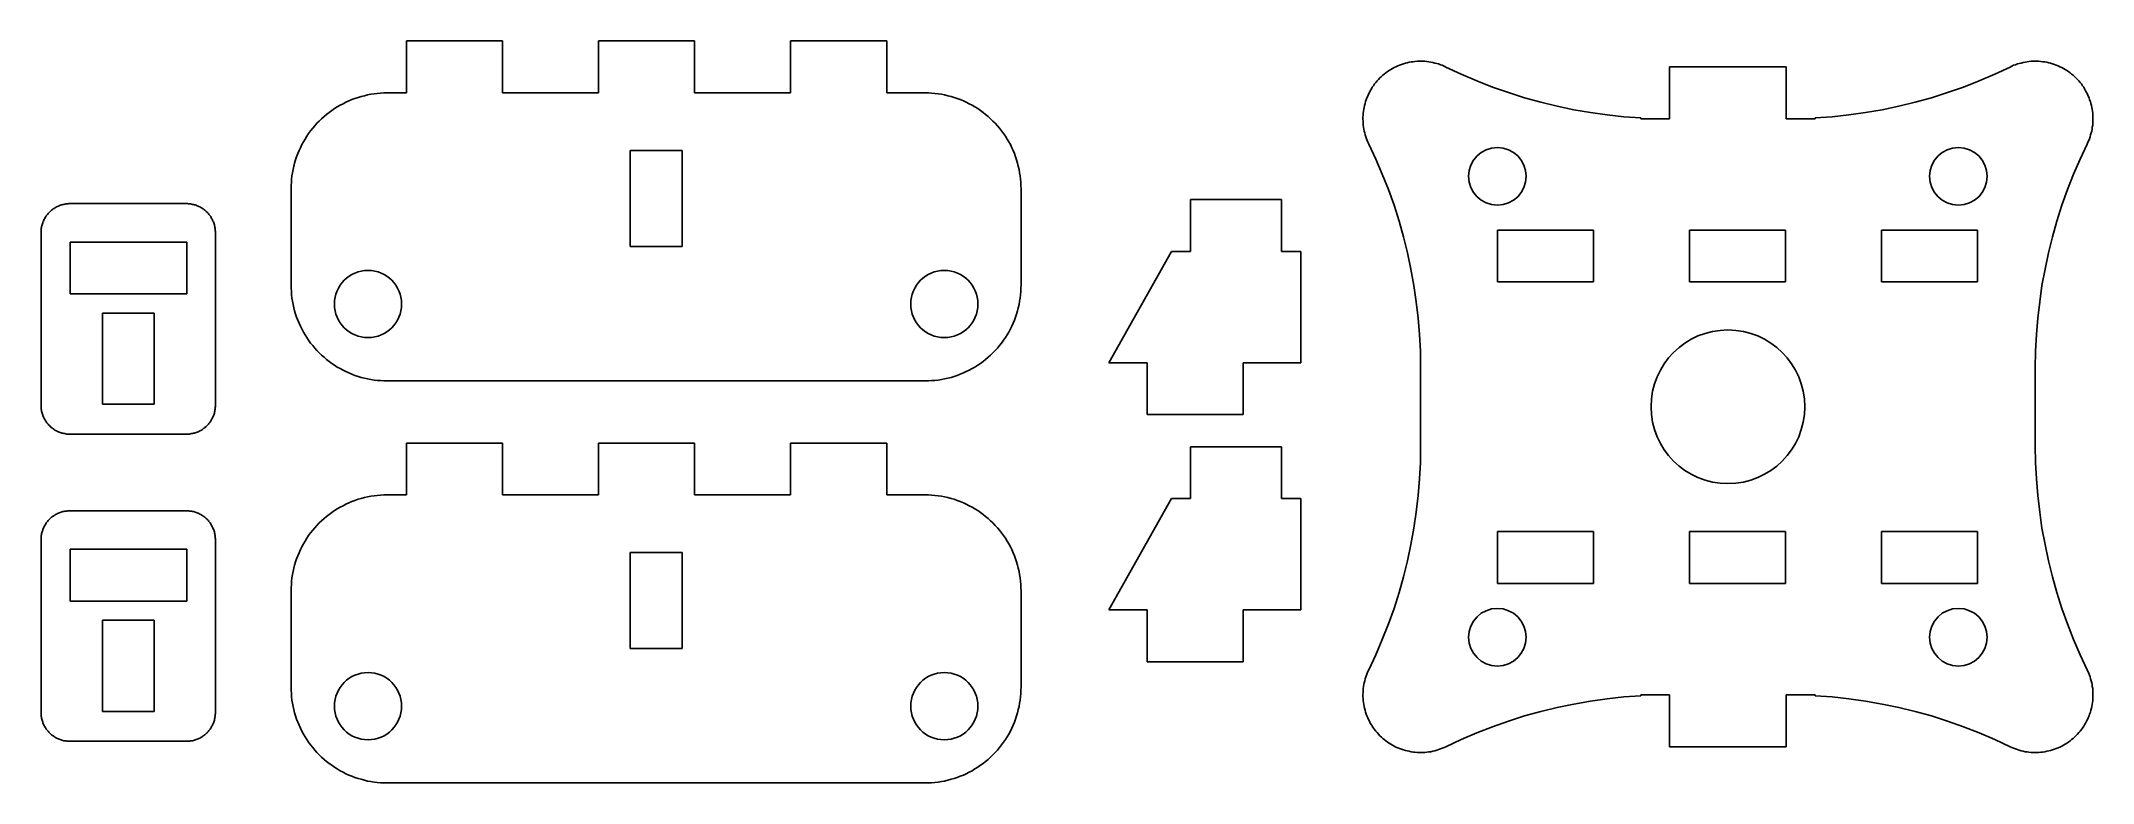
# Model space of a CAD drawing. Extents: x -41 to 65, y -83 to -45.
import ezdxf

# ---------------------------------------------------------------- set-up
doc = ezdxf.new("R2010")
doc.units = 0
doc.layers.add('DEFAULT', color=7, linetype='CONTINUOUS')

msp = doc.modelspace()

# ---------------------------------------------------------------- linework, layer by layer
at = {"layer": 'DEFAULT'}
for p, q in [((-22.35, -47.35), (-22.35, -44.65)), ((-22.35, -44.65), (-17.35, -44.65)), ((-17.35, -44.65), (-17.35, -47.35)), ((-12.35, -47.35), (-12.35, -44.65)), ((-12.35, -44.65), (-7.35, -44.65)), ((-7.35, -44.65), (-7.35, -47.35)), ((-2.35, -47.35), (-2.35, -44.65)), ((-2.35, -44.65), (2.65, -44.65)), ((2.65, -44.65), (2.65, -47.35)), ((29.26, -45.95), (29.35, -45.91)), ((29.35, -45.91), (29.45, -45.87)), ((29.45, -45.87), (29.55, -45.84)), ((29.55, -45.84), (29.65, -45.81)), ((29.65, -45.81), (29.75, -45.79)), ((29.75, -45.79), (29.85, -45.76)), ((29.85, -45.76), (29.95, -45.74)), ((29.95, -45.74), (30.05, -45.73)), ((30.05, -45.73), (30.15, -45.72)), ((30.15, -45.72), (30.26, -45.71)), ((30.26, -45.71), (30.36, -45.71)), ((30.36, -45.71), (30.46, -45.7)), ((30.46, -45.7), (30.57, -45.71)), ((30.57, -45.71), (30.67, -45.71)), ((30.67, -45.71), (30.77, -45.72)), ((30.77, -45.72), (30.88, -45.74)), ((30.88, -45.74), (30.98, -45.75)), ((30.98, -45.75), (31.08, -45.77)), ((31.08, -45.77), (31.18, -45.8)), ((31.18, -45.8), (31.28, -45.82)), ((31.28, -45.82), (31.38, -45.85)), ((31.38, -45.85), (31.48, -45.89)), ((31.48, -45.89), (31.57, -45.92)), ((31.57, -45.92), (31.67, -45.97)), ((61.22, -45.97), (61.31, -45.92)), ((61.31, -45.92), (61.41, -45.89)), ((61.41, -45.89), (61.51, -45.85)), ((61.51, -45.85), (61.61, -45.82)), ((61.61, -45.82), (61.71, -45.8)), ((61.71, -45.8), (61.81, -45.77)), ((61.81, -45.77), (61.91, -45.75)), ((61.91, -45.75), (62.01, -45.74)), ((62.01, -45.74), (62.11, -45.72)), ((62.11, -45.72), (62.22, -45.71)), ((62.22, -45.71), (62.32, -45.71)), ((62.32, -45.71), (62.42, -45.7)), ((62.42, -45.7), (62.53, -45.71)), ((62.53, -45.71), (62.63, -45.71)), ((62.63, -45.71), (62.73, -45.72)), ((62.73, -45.72), (62.83, -45.73)), ((62.83, -45.73), (62.94, -45.74)), ((62.94, -45.74), (63.04, -45.76)), ((63.04, -45.76), (63.14, -45.79)), ((63.14, -45.79), (63.24, -45.81)), ((63.24, -45.81), (63.34, -45.84)), ((63.34, -45.84), (63.44, -45.87)), ((63.44, -45.87), (63.53, -45.91)), ((63.53, -45.91), (63.63, -45.95)), ((27.93, -47.06), (27.99, -46.98)), ((27.99, -46.98), (28.05, -46.89)), ((28.05, -46.89), (28.11, -46.81)), ((28.11, -46.81), (28.18, -46.73)), ((28.18, -46.73), (28.25, -46.66)), ((28.25, -46.66), (28.32, -46.58)), ((28.32, -46.58), (28.4, -46.51)), ((28.4, -46.51), (28.47, -46.44)), ((28.47, -46.44), (28.55, -46.38)), ((28.55, -46.38), (28.63, -46.31)), ((28.63, -46.31), (28.72, -46.25)), ((28.72, -46.25), (28.8, -46.19)), ((28.8, -46.19), (28.89, -46.14)), ((28.89, -46.14), (28.98, -46.09)), ((28.98, -46.09), (29.07, -46.04)), ((29.07, -46.04), (29.16, -45.99)), ((29.16, -45.99), (29.26, -45.95)), ((31.67, -45.97), (31.76, -46.01)), ((31.76, -46.01), (32.56, -46.38)), ((32.56, -46.38), (33.37, -46.73)), ((33.37, -46.73), (34.19, -47.05)), ((43.4, -48.7), (43.4, -46)), ((43.4, -46), (49.48, -46)), ((49.48, -46), (49.48, -48.7)), ((58.7, -47.05), (59.52, -46.73)), ((59.52, -46.73), (60.33, -46.38)), ((60.33, -46.38), (61.13, -46.01)), ((61.13, -46.01), (61.22, -45.97)), ((63.63, -45.95), (63.72, -45.99)), ((63.72, -45.99), (63.82, -46.04)), ((63.82, -46.04), (63.91, -46.09)), ((63.91, -46.09), (64, -46.14)), ((64, -46.14), (64.08, -46.19)), ((64.08, -46.19), (64.17, -46.25)), ((64.17, -46.25), (64.25, -46.31)), ((64.25, -46.31), (64.33, -46.38)), ((64.33, -46.38), (64.41, -46.44)), ((64.41, -46.44), (64.49, -46.51)), ((64.49, -46.51), (64.56, -46.58)), ((64.56, -46.58), (64.64, -46.66)), ((64.64, -46.66), (64.71, -46.73)), ((64.71, -46.73), (64.77, -46.81)), ((64.77, -46.81), (64.84, -46.89)), ((64.84, -46.89), (64.9, -46.98)), ((64.9, -46.98), (64.96, -47.06)), ((-25.95, -48.08), (-25.8, -48)), ((-25.8, -48), (-25.65, -47.92)), ((-25.65, -47.92), (-25.5, -47.84)), ((-25.5, -47.84), (-25.35, -47.77)), ((-25.35, -47.77), (-25.19, -47.7)), ((-25.19, -47.7), (-25.03, -47.64)), ((-25.03, -47.64), (-24.87, -47.59)), ((-24.87, -47.59), (-24.7, -47.54)), ((-24.7, -47.54), (-24.54, -47.5)), ((-24.54, -47.5), (-24.37, -47.46)), ((-24.37, -47.46), (-24.2, -47.43)), ((-24.2, -47.43), (-24.03, -47.4)), ((-24.03, -47.4), (-23.87, -47.38)), ((-23.87, -47.38), (-23.7, -47.37)), ((-23.7, -47.37), (-23.52, -47.36)), ((-23.52, -47.36), (-23.35, -47.35)), ((-23.35, -47.35), (-22.35, -47.35)), ((-17.35, -47.35), (-12.35, -47.35)), ((-7.35, -47.35), (-2.35, -47.35)), ((2.65, -47.35), (4.65, -47.35)), ((4.65, -47.35), (4.82, -47.36)), ((4.82, -47.36), (4.99, -47.37)), ((4.99, -47.37), (5.16, -47.38)), ((5.16, -47.38), (5.33, -47.4)), ((5.33, -47.4), (5.5, -47.43)), ((5.5, -47.43), (5.66, -47.46)), ((5.66, -47.46), (5.83, -47.5)), ((5.83, -47.5), (6, -47.54)), ((6, -47.54), (6.16, -47.59)), ((6.16, -47.59), (6.32, -47.64)), ((6.32, -47.64), (6.48, -47.7)), ((6.48, -47.7), (6.64, -47.77)), ((6.64, -47.77), (6.79, -47.84)), ((6.79, -47.84), (6.95, -47.92)), ((6.95, -47.92), (7.1, -48)), ((7.1, -48), (7.24, -48.08)), ((27.5, -48.11), (27.53, -48.01)), ((27.53, -48.01), (27.55, -47.91)), ((27.55, -47.91), (27.58, -47.81)), ((27.58, -47.81), (27.61, -47.71)), ((27.61, -47.71), (27.65, -47.61)), ((27.65, -47.61), (27.69, -47.52)), ((27.69, -47.52), (27.73, -47.42)), ((27.73, -47.42), (27.78, -47.33)), ((27.78, -47.33), (27.82, -47.24)), ((27.82, -47.24), (27.88, -47.15)), ((27.88, -47.15), (27.93, -47.06)), ((34.19, -47.05), (35.02, -47.34)), ((35.02, -47.34), (35.85, -47.61)), ((35.85, -47.61), (36.7, -47.84)), ((36.7, -47.84), (37.56, -48.05)), ((37.56, -48.05), (38.42, -48.23)), ((54.47, -48.23), (55.33, -48.05)), ((55.33, -48.05), (56.19, -47.84)), ((56.19, -47.84), (57.03, -47.61)), ((57.03, -47.61), (57.87, -47.34)), ((57.87, -47.34), (58.7, -47.05)), ((64.96, -47.06), (65.01, -47.15)), ((65.01, -47.15), (65.06, -47.24)), ((65.06, -47.24), (65.11, -47.33)), ((65.11, -47.33), (65.16, -47.42)), ((65.16, -47.42), (65.2, -47.52)), ((65.2, -47.52), (65.24, -47.61)), ((65.24, -47.61), (65.27, -47.71)), ((65.27, -47.71), (65.31, -47.81)), ((65.31, -47.81), (65.34, -47.91)), ((65.34, -47.91), (65.36, -48.01)), ((65.36, -48.01), (65.38, -48.11)), ((-27.23, -49.2), (-27.12, -49.07)), ((-27.12, -49.07), (-27.01, -48.94)), ((-27.01, -48.94), (-26.89, -48.82)), ((-26.89, -48.82), (-26.77, -48.7)), ((-26.77, -48.7), (-26.64, -48.59)), ((-26.64, -48.59), (-26.51, -48.48)), ((-26.51, -48.48), (-26.38, -48.37)), ((-26.38, -48.37), (-26.24, -48.27)), ((-26.24, -48.27), (-26.1, -48.17)), ((-26.1, -48.17), (-25.95, -48.08)), ((7.24, -48.08), (7.39, -48.17)), ((7.39, -48.17), (7.53, -48.27)), ((7.53, -48.27), (7.67, -48.37)), ((7.67, -48.37), (7.8, -48.48)), ((7.8, -48.48), (7.93, -48.59)), ((7.93, -48.59), (8.06, -48.7)), ((8.06, -48.7), (8.18, -48.82)), ((8.18, -48.82), (8.3, -48.94)), ((8.3, -48.94), (8.41, -49.07)), ((8.41, -49.07), (8.52, -49.2)), ((27.44, -48.62), (27.45, -48.52)), ((27.44, -48.72), (27.44, -48.62)), ((27.45, -48.83), (27.44, -48.72)), ((27.45, -48.52), (27.46, -48.42)), ((27.45, -48.93), (27.45, -48.83)), ((27.46, -49.03), (27.45, -48.93)), ((27.46, -48.42), (27.47, -48.31)), ((27.47, -49.14), (27.46, -49.03)), ((27.47, -48.31), (27.48, -48.21)), ((27.48, -48.21), (27.5, -48.11)), ((38.42, -48.23), (39.28, -48.38)), ((39.28, -48.38), (40.15, -48.5)), ((40.15, -48.5), (41.03, -48.6)), ((41.03, -48.6), (41.9, -48.66)), ((41.9, -48.66), (41.9, -48.7)), ((41.9, -48.7), (43.4, -48.7)), ((49.48, -48.7), (50.98, -48.7)), ((50.98, -48.66), (51.86, -48.6)), ((50.98, -48.7), (50.98, -48.66)), ((51.86, -48.6), (52.73, -48.5)), ((52.73, -48.5), (53.6, -48.38)), ((53.6, -48.38), (54.47, -48.23)), ((65.38, -48.11), (65.4, -48.21)), ((65.4, -48.21), (65.42, -48.31)), ((65.43, -49.03), (65.41, -49.14)), ((65.42, -48.31), (65.43, -48.42)), ((65.43, -48.42), (65.44, -48.52)), ((65.44, -48.83), (65.43, -48.93)), ((65.43, -48.93), (65.43, -49.03)), ((65.44, -48.52), (65.44, -48.62)), ((65.44, -48.62), (65.44, -48.72)), ((65.44, -48.72), (65.44, -48.83)), ((-27.87, -50.21), (-27.79, -50.05)), ((-27.79, -50.05), (-27.71, -49.9)), ((-27.71, -49.9), (-27.63, -49.76)), ((-27.63, -49.76), (-27.53, -49.61)), ((-27.53, -49.61), (-27.44, -49.47)), ((-27.44, -49.47), (-27.34, -49.33)), ((-27.34, -49.33), (-27.23, -49.2)), ((8.52, -49.2), (8.63, -49.33)), ((8.63, -49.33), (8.73, -49.47)), ((8.73, -49.47), (8.83, -49.61)), ((8.83, -49.61), (8.92, -49.76)), ((8.92, -49.76), (9, -49.9)), ((9, -49.9), (9.09, -50.05)), ((9.09, -50.05), (9.16, -50.21)), ((27.49, -49.24), (27.47, -49.14)), ((27.51, -49.34), (27.49, -49.24)), ((27.54, -49.44), (27.51, -49.34)), ((27.56, -49.54), (27.54, -49.44)), ((27.59, -49.64), (27.56, -49.54)), ((27.63, -49.74), (27.59, -49.64)), ((27.66, -49.83), (27.63, -49.74)), ((27.7, -49.93), (27.66, -49.83)), ((27.75, -50.02), (27.7, -49.93)), ((28.11, -50.8), (27.75, -50.02)), ((65.14, -50.02), (64.77, -50.8)), ((65.18, -49.93), (65.14, -50.02)), ((65.22, -49.83), (65.18, -49.93)), ((65.26, -49.74), (65.22, -49.83)), ((65.29, -49.64), (65.26, -49.74)), ((65.32, -49.54), (65.29, -49.64)), ((65.35, -49.44), (65.32, -49.54)), ((65.38, -49.34), (65.35, -49.44)), ((65.4, -49.24), (65.38, -49.34)), ((65.41, -49.14), (65.4, -49.24)), ((-28.25, -51.34), (-28.21, -51.17)), ((-28.21, -51.17), (-28.17, -51.01)), ((-28.17, -51.01), (-28.12, -50.84)), ((-28.12, -50.84), (-28.07, -50.68)), ((-28.07, -50.68), (-28.01, -50.52)), ((-28.01, -50.52), (-27.94, -50.36)), ((-27.94, -50.36), (-27.87, -50.21)), ((-8, -50.35), (-10.7, -50.35)), ((-10.7, -50.35), (-10.7, -55.35)), ((-8, -55.35), (-8, -50.35)), ((9.16, -50.21), (9.23, -50.36)), ((9.23, -50.36), (9.3, -50.52)), ((9.3, -50.52), (9.36, -50.68)), ((9.36, -50.68), (9.41, -50.84)), ((9.41, -50.84), (9.46, -51.01)), ((9.46, -51.01), (9.5, -51.17)), ((9.5, -51.17), (9.54, -51.34)), ((28.45, -51.59), (28.11, -50.8)), ((64.77, -50.8), (64.43, -51.59)), ((-28.35, -52.18), (-28.34, -52.01)), ((-28.35, -52.35), (-28.35, -52.18)), ((-28.34, -52.01), (-28.33, -51.84)), ((-28.33, -51.84), (-28.31, -51.67)), ((-28.31, -51.67), (-28.28, -51.51)), ((-28.28, -51.51), (-28.25, -51.34)), ((9.54, -51.34), (9.57, -51.51)), ((9.57, -51.51), (9.6, -51.67)), ((9.6, -51.67), (9.62, -51.84)), ((9.62, -51.84), (9.63, -52.01)), ((9.63, -52.01), (9.64, -52.18)), ((9.64, -52.18), (9.65, -52.35)), ((28.77, -52.39), (28.45, -51.59)), ((64.43, -51.59), (64.12, -52.39)), ((-40.78, -53.43), (-40.74, -53.4)), ((-40.74, -53.4), (-40.69, -53.37)), ((-40.69, -53.37), (-40.65, -53.34)), ((-40.65, -53.34), (-40.61, -53.32)), ((-40.61, -53.32), (-40.56, -53.29)), ((-40.56, -53.29), (-40.52, -53.27)), ((-40.52, -53.27), (-40.47, -53.25)), ((-40.47, -53.25), (-40.42, -53.23)), ((-40.42, -53.23), (-40.37, -53.21)), ((-40.37, -53.21), (-40.32, -53.19)), ((-40.32, -53.19), (-40.28, -53.18)), ((-40.28, -53.18), (-40.23, -53.17)), ((-40.23, -53.17), (-40.18, -53.16)), ((-40.18, -53.16), (-40.13, -53.15)), ((-40.13, -53.15), (-40.08, -53.14)), ((-40.08, -53.14), (-40.02, -53.13)), ((-40.02, -53.13), (-39.97, -53.13)), ((-39.97, -53.13), (-39.92, -53.12)), ((-39.92, -53.12), (-39.87, -53.12)), ((-39.87, -53.12), (-33.79, -53.12)), ((-33.79, -53.12), (-33.74, -53.12)), ((-33.74, -53.12), (-33.69, -53.13)), ((-33.69, -53.13), (-33.64, -53.13)), ((-33.64, -53.13), (-33.59, -53.14)), ((-33.59, -53.14), (-33.54, -53.15)), ((-33.54, -53.15), (-33.49, -53.16)), ((-33.49, -53.16), (-33.44, -53.17)), ((-33.44, -53.17), (-33.39, -53.18)), ((-33.39, -53.18), (-33.34, -53.19)), ((-33.34, -53.19), (-33.29, -53.21)), ((-33.29, -53.21), (-33.24, -53.23)), ((-33.24, -53.23), (-33.2, -53.25)), ((-33.2, -53.25), (-33.15, -53.27)), ((-33.15, -53.27), (-33.1, -53.29)), ((-33.1, -53.29), (-33.06, -53.32)), ((-33.06, -53.32), (-33.01, -53.34)), ((-33.01, -53.34), (-32.97, -53.37)), ((-32.97, -53.37), (-32.93, -53.4)), ((-32.93, -53.4), (-32.89, -53.43)), ((-28.35, -57.35), (-28.35, -52.35)), ((9.65, -52.35), (9.65, -57.35)), ((18.47, -55.61), (18.47, -52.91)), ((18.47, -52.91), (23.21, -52.91)), ((23.21, -52.91), (23.21, -55.61)), ((29.06, -53.21), (28.77, -52.39)), ((29.32, -54.03), (29.06, -53.21)), ((63.83, -53.21), (63.57, -54.03)), ((64.12, -52.39), (63.83, -53.21)), ((-41.37, -54.52), (-41.36, -54.47)), ((-41.36, -54.42), (-41.35, -54.37)), ((-41.36, -54.47), (-41.36, -54.42)), ((-41.35, -54.37), (-41.34, -54.32)), ((-41.34, -54.32), (-41.33, -54.27)), ((-41.33, -54.27), (-41.32, -54.22)), ((-41.32, -54.22), (-41.3, -54.17)), ((-41.3, -54.17), (-41.28, -54.12)), ((-41.28, -54.12), (-41.27, -54.07)), ((-41.27, -54.07), (-41.25, -54.03)), ((-41.25, -54.03), (-41.23, -53.98)), ((-41.23, -53.98), (-41.2, -53.93)), ((-41.2, -53.93), (-41.18, -53.89)), ((-41.18, -53.89), (-41.15, -53.84)), ((-41.15, -53.84), (-41.13, -53.8)), ((-41.13, -53.8), (-41.1, -53.76)), ((-41.1, -53.76), (-41.07, -53.72)), ((-41.07, -53.72), (-41.03, -53.68)), ((-41.03, -53.68), (-41, -53.64)), ((-41, -53.64), (-40.97, -53.6)), ((-40.97, -53.6), (-40.93, -53.56)), ((-40.93, -53.56), (-40.89, -53.53)), ((-40.89, -53.53), (-40.86, -53.49)), ((-40.86, -53.49), (-40.82, -53.46)), ((-40.82, -53.46), (-40.78, -53.43)), ((-32.89, -53.43), (-32.85, -53.46)), ((-32.85, -53.46), (-32.81, -53.49)), ((-32.81, -53.49), (-32.77, -53.53)), ((-32.77, -53.53), (-32.73, -53.56)), ((-32.73, -53.56), (-32.7, -53.6)), ((-32.7, -53.6), (-32.66, -53.64)), ((-32.66, -53.64), (-32.63, -53.68)), ((-32.63, -53.68), (-32.6, -53.72)), ((-32.6, -53.72), (-32.57, -53.76)), ((-32.57, -53.76), (-32.54, -53.8)), ((-32.54, -53.8), (-32.51, -53.84)), ((-32.51, -53.84), (-32.49, -53.89)), ((-32.49, -53.89), (-32.46, -53.93)), ((-32.46, -53.93), (-32.44, -53.98)), ((-32.44, -53.98), (-32.42, -54.03)), ((-32.42, -54.03), (-32.4, -54.07)), ((-32.4, -54.07), (-32.38, -54.12)), ((-32.38, -54.12), (-32.36, -54.17)), ((-32.36, -54.17), (-32.35, -54.22)), ((-32.35, -54.22), (-32.34, -54.27)), ((-32.34, -54.27), (-32.33, -54.32)), ((-32.33, -54.32), (-32.32, -54.37)), ((-32.32, -54.37), (-32.31, -54.42)), ((-32.31, -54.42), (-32.3, -54.47)), ((-32.3, -54.47), (-32.3, -54.52)), ((29.55, -54.85), (29.32, -54.03)), ((63.57, -54.03), (63.33, -54.85)), ((-41.37, -54.57), (-41.37, -54.52)), ((-41.37, -54.62), (-41.37, -54.57)), ((-41.37, -63.62), (-41.37, -54.62)), ((-33.79, -55.12), (-39.86, -55.12)), ((-39.86, -55.12), (-39.86, -57.82)), ((-33.79, -57.82), (-33.79, -55.12)), ((-32.3, -54.52), (-32.29, -54.57)), ((-32.29, -54.57), (-32.29, -54.62)), ((-32.29, -54.62), (-32.29, -63.62)), ((-10.7, -55.35), (-8, -55.35)), ((29.76, -55.69), (29.55, -54.85)), ((39.44, -54.5), (34.44, -54.5)), ((34.44, -54.5), (34.44, -57.2)), ((39.44, -57.2), (39.44, -54.5)), ((49.44, -54.5), (44.44, -54.5)), ((44.44, -54.5), (44.44, -57.2)), ((49.44, -57.2), (49.44, -54.5)), ((59.44, -54.5), (54.44, -54.5)), ((54.44, -54.5), (54.44, -57.2)), ((59.44, -57.2), (59.44, -54.5)), ((63.33, -54.85), (63.13, -55.69)), ((14.21, -61.41), (17.47, -55.61)), ((17.47, -55.61), (18.47, -55.61)), ((23.21, -55.61), (24.21, -55.61)), ((24.21, -55.61), (24.21, -61.41)), ((29.94, -56.53), (29.76, -55.69)), ((30.09, -57.38), (29.94, -56.53)), ((62.95, -56.53), (62.79, -57.38)), ((63.13, -55.69), (62.95, -56.53)), ((-28.35, -57.53), (-28.35, -57.35)), ((-28.34, -57.7), (-28.35, -57.53)), ((9.64, -57.53), (9.63, -57.7)), ((9.65, -57.35), (9.64, -57.53)), ((30.22, -58.23), (30.09, -57.38)), ((34.44, -57.2), (39.44, -57.2)), ((44.44, -57.2), (49.44, -57.2)), ((54.44, -57.2), (59.44, -57.2)), ((62.79, -57.38), (62.67, -58.23)), ((-39.86, -57.82), (-33.79, -57.82)), ((-28.33, -57.87), (-28.34, -57.7)), ((-28.31, -58.04), (-28.33, -57.87)), ((-28.28, -58.2), (-28.31, -58.04)), ((-28.25, -58.37), (-28.28, -58.2)), ((-28.21, -58.54), (-28.25, -58.37)), ((-28.17, -58.7), (-28.21, -58.54)), ((-28.12, -58.87), (-28.17, -58.7)), ((9.46, -58.7), (9.41, -58.87)), ((9.5, -58.54), (9.46, -58.7)), ((9.54, -58.37), (9.5, -58.54)), ((9.57, -58.2), (9.54, -58.37)), ((9.6, -58.04), (9.57, -58.2)), ((9.62, -57.87), (9.6, -58.04)), ((9.63, -57.7), (9.62, -57.87)), ((30.32, -59.09), (30.22, -58.23)), ((62.67, -58.23), (62.57, -59.09)), ((-38.18, -58.82), (-38.18, -63.57)), ((-35.48, -58.82), (-38.18, -58.82)), ((-35.48, -63.57), (-35.48, -58.82)), ((-28.07, -59.03), (-28.12, -58.87)), ((-28.01, -59.19), (-28.07, -59.03)), ((-27.94, -59.35), (-28.01, -59.19)), ((-27.87, -59.5), (-27.94, -59.35)), ((-27.79, -59.65), (-27.87, -59.5)), ((-27.71, -59.81), (-27.79, -59.65)), ((-27.63, -59.95), (-27.71, -59.81)), ((9, -59.81), (8.92, -59.95)), ((9.09, -59.65), (9, -59.81)), ((9.16, -59.5), (9.09, -59.65)), ((9.23, -59.35), (9.16, -59.5)), ((9.3, -59.19), (9.23, -59.35)), ((9.36, -59.03), (9.3, -59.19)), ((9.41, -58.87), (9.36, -59.03)), ((30.39, -59.94), (30.32, -59.09)), ((62.57, -59.09), (62.5, -59.94)), ((-27.53, -60.1), (-27.63, -59.95)), ((-27.44, -60.24), (-27.53, -60.1)), ((-27.34, -60.38), (-27.44, -60.24)), ((-27.23, -60.51), (-27.34, -60.38)), ((-27.12, -60.64), (-27.23, -60.51)), ((-27.01, -60.77), (-27.12, -60.64)), ((-26.89, -60.89), (-27.01, -60.77)), ((8.3, -60.77), (8.18, -60.89)), ((8.41, -60.64), (8.3, -60.77)), ((8.52, -60.51), (8.41, -60.64)), ((8.63, -60.38), (8.52, -60.51)), ((8.73, -60.24), (8.63, -60.38)), ((8.83, -60.1), (8.73, -60.24)), ((8.92, -59.95), (8.83, -60.1)), ((30.43, -60.8), (30.39, -59.94)), ((30.44, -61.67), (30.43, -60.8)), ((62.46, -60.8), (62.44, -61.67)), ((62.5, -59.94), (62.46, -60.8)), ((-26.77, -61.01), (-26.89, -60.89)), ((-26.64, -61.12), (-26.77, -61.01)), ((-26.51, -61.23), (-26.64, -61.12)), ((-26.38, -61.34), (-26.51, -61.23)), ((-26.24, -61.44), (-26.38, -61.34)), ((-26.1, -61.54), (-26.24, -61.44)), ((-25.95, -61.63), (-26.1, -61.54)), ((-25.8, -61.71), (-25.95, -61.63)), ((-25.65, -61.79), (-25.8, -61.71)), ((-25.5, -61.87), (-25.65, -61.79)), ((-25.35, -61.94), (-25.5, -61.87)), ((-25.19, -62.01), (-25.35, -61.94)), ((6.64, -61.94), (6.48, -62.01)), ((6.79, -61.87), (6.64, -61.94)), ((6.95, -61.79), (6.79, -61.87)), ((7.1, -61.71), (6.95, -61.79)), ((7.24, -61.63), (7.1, -61.71)), ((7.39, -61.54), (7.24, -61.63)), ((7.53, -61.44), (7.39, -61.54)), ((7.67, -61.34), (7.53, -61.44)), ((7.8, -61.23), (7.67, -61.34)), ((7.93, -61.12), (7.8, -61.23)), ((8.06, -61.01), (7.93, -61.12)), ((8.18, -60.89), (8.06, -61.01)), ((16.21, -61.41), (14.21, -61.41)), ((16.21, -64.11), (16.21, -61.41)), ((21.21, -61.41), (21.21, -64.11)), ((24.21, -61.41), (21.21, -61.41)), ((30.44, -65.74), (30.44, -61.67)), ((62.44, -61.67), (62.44, -65.74)), ((-25.03, -62.07), (-25.19, -62.01)), ((-24.87, -62.12), (-25.03, -62.07)), ((-24.7, -62.17), (-24.87, -62.12)), ((-24.54, -62.21), (-24.7, -62.17)), ((-24.37, -62.25), (-24.54, -62.21)), ((-24.2, -62.28), (-24.37, -62.25)), ((-24.03, -62.31), (-24.2, -62.28)), ((-23.87, -62.33), (-24.03, -62.31)), ((-23.7, -62.34), (-23.87, -62.33)), ((-23.52, -62.35), (-23.7, -62.34)), ((-23.35, -62.35), (-23.52, -62.35)), ((4.65, -62.35), (-23.35, -62.35)), ((4.82, -62.35), (4.65, -62.35)), ((4.99, -62.34), (4.82, -62.35)), ((5.16, -62.33), (4.99, -62.34)), ((5.33, -62.31), (5.16, -62.33)), ((5.5, -62.28), (5.33, -62.31)), ((5.66, -62.25), (5.5, -62.28)), ((5.83, -62.21), (5.66, -62.25)), ((6, -62.17), (5.83, -62.21)), ((6.16, -62.12), (6, -62.17)), ((6.32, -62.07), (6.16, -62.12)), ((6.48, -62.01), (6.32, -62.07)), ((-41.37, -63.68), (-41.37, -63.62)), ((-41.37, -63.73), (-41.37, -63.68)), ((-41.36, -63.78), (-41.37, -63.73)), ((-41.36, -63.83), (-41.36, -63.78)), ((-41.35, -63.88), (-41.36, -63.83)), ((-41.34, -63.93), (-41.35, -63.88)), ((-41.33, -63.98), (-41.34, -63.93)), ((-41.32, -64.03), (-41.33, -63.98)), ((-41.3, -64.08), (-41.32, -64.03)), ((-41.28, -64.13), (-41.3, -64.08)), ((-38.18, -63.57), (-35.48, -63.57)), ((-32.36, -64.08), (-32.38, -64.13)), ((-32.35, -64.03), (-32.36, -64.08)), ((-32.34, -63.98), (-32.35, -64.03)), ((-32.33, -63.93), (-32.34, -63.98)), ((-32.32, -63.88), (-32.33, -63.93)), ((-32.31, -63.83), (-32.32, -63.88)), ((-32.3, -63.78), (-32.31, -63.83)), ((-32.29, -63.68), (-32.3, -63.73)), ((-32.3, -63.73), (-32.3, -63.78)), ((-32.29, -63.62), (-32.29, -63.68)), ((-41.27, -64.17), (-41.28, -64.13)), ((-41.25, -64.22), (-41.27, -64.17)), ((-41.23, -64.27), (-41.25, -64.22)), ((-41.2, -64.31), (-41.23, -64.27)), ((-41.18, -64.36), (-41.2, -64.31)), ((-41.15, -64.4), (-41.18, -64.36)), ((-41.13, -64.45), (-41.15, -64.4)), ((-41.1, -64.49), (-41.13, -64.45)), ((-41.07, -64.53), (-41.1, -64.49)), ((-41.03, -64.57), (-41.07, -64.53)), ((-41, -64.61), (-41.03, -64.57)), ((-40.97, -64.65), (-41, -64.61)), ((-40.93, -64.68), (-40.97, -64.65)), ((-40.89, -64.72), (-40.93, -64.68)), ((-40.86, -64.75), (-40.89, -64.72)), ((-40.82, -64.79), (-40.86, -64.75)), ((-40.78, -64.82), (-40.82, -64.79)), ((-40.74, -64.85), (-40.78, -64.82)), ((-40.69, -64.88), (-40.74, -64.85)), ((-40.65, -64.91), (-40.69, -64.88)), ((-40.61, -64.93), (-40.65, -64.91)), ((-40.56, -64.96), (-40.61, -64.93)), ((-40.52, -64.98), (-40.56, -64.96)), ((-40.47, -65), (-40.52, -64.98)), ((-40.42, -65.02), (-40.47, -65)), ((-40.37, -65.04), (-40.42, -65.02)), ((-40.32, -65.05), (-40.37, -65.04)), ((-40.28, -65.07), (-40.32, -65.05)), ((-40.23, -65.08), (-40.28, -65.07)), ((-40.18, -65.09), (-40.23, -65.08)), ((-40.13, -65.1), (-40.18, -65.09)), ((-40.08, -65.11), (-40.13, -65.1)), ((-40.02, -65.12), (-40.08, -65.11)), ((-39.97, -65.12), (-40.02, -65.12)), ((-39.92, -65.12), (-39.97, -65.12)), ((-39.87, -65.12), (-39.92, -65.12)), ((-33.79, -65.12), (-39.87, -65.12)), ((-33.74, -65.12), (-33.79, -65.12)), ((-33.69, -65.12), (-33.74, -65.12)), ((-33.64, -65.12), (-33.69, -65.12)), ((-33.59, -65.11), (-33.64, -65.12)), ((-33.54, -65.1), (-33.59, -65.11)), ((-33.49, -65.09), (-33.54, -65.1)), ((-33.44, -65.08), (-33.49, -65.09)), ((-33.39, -65.07), (-33.44, -65.08)), ((-33.34, -65.05), (-33.39, -65.07)), ((-33.29, -65.04), (-33.34, -65.05)), ((-33.24, -65.02), (-33.29, -65.04)), ((-33.2, -65), (-33.24, -65.02)), ((-33.15, -64.98), (-33.2, -65)), ((-33.1, -64.96), (-33.15, -64.98)), ((-33.06, -64.93), (-33.1, -64.96)), ((-33.01, -64.91), (-33.06, -64.93)), ((-32.97, -64.88), (-33.01, -64.91)), ((-32.93, -64.85), (-32.97, -64.88)), ((-32.89, -64.82), (-32.93, -64.85)), ((-32.85, -64.79), (-32.89, -64.82)), ((-32.81, -64.75), (-32.85, -64.79)), ((-32.77, -64.72), (-32.81, -64.75)), ((-32.73, -64.68), (-32.77, -64.72)), ((-32.7, -64.65), (-32.73, -64.68)), ((-32.66, -64.61), (-32.7, -64.65)), ((-32.63, -64.57), (-32.66, -64.61)), ((-32.6, -64.53), (-32.63, -64.57)), ((-32.57, -64.49), (-32.6, -64.53)), ((-32.54, -64.45), (-32.57, -64.49)), ((-32.51, -64.4), (-32.54, -64.45)), ((-32.49, -64.36), (-32.51, -64.4)), ((-32.46, -64.31), (-32.49, -64.36)), ((-32.44, -64.27), (-32.46, -64.31)), ((-32.42, -64.22), (-32.44, -64.27)), ((-32.4, -64.17), (-32.42, -64.22)), ((-32.38, -64.13), (-32.4, -64.17)), ((21.21, -64.11), (16.21, -64.11)), ((-22.35, -68.29), (-22.35, -65.59)), ((-22.35, -65.59), (-17.35, -65.59)), ((-17.35, -65.59), (-17.35, -68.29)), ((-12.35, -68.29), (-12.35, -65.59)), ((-12.35, -65.59), (-7.35, -65.59)), ((-7.35, -65.59), (-7.35, -68.29)), ((-2.35, -68.29), (-2.35, -65.59)), ((-2.35, -65.59), (2.65, -65.59)), ((2.65, -65.59), (2.65, -68.29)), ((18.47, -68.48), (18.47, -65.78)), ((18.47, -65.78), (23.21, -65.78)), ((23.21, -65.78), (23.21, -68.48)), ((30.43, -66.6), (30.44, -65.74)), ((62.44, -65.74), (62.46, -66.6)), ((30.39, -67.46), (30.43, -66.6)), ((62.46, -66.6), (62.5, -67.46)), ((-24.2, -68.36), (-24.03, -68.34)), ((-24.03, -68.34), (-23.87, -68.32)), ((-23.87, -68.32), (-23.7, -68.3)), ((-23.7, -68.3), (-23.52, -68.29)), ((-23.52, -68.29), (-23.35, -68.29)), ((-23.35, -68.29), (-22.35, -68.29)), ((-17.35, -68.29), (-12.35, -68.29)), ((-7.35, -68.29), (-2.35, -68.29)), ((2.65, -68.29), (4.65, -68.29)), ((4.65, -68.29), (4.82, -68.29)), ((4.82, -68.29), (4.99, -68.3)), ((4.99, -68.3), (5.16, -68.32)), ((5.16, -68.32), (5.33, -68.34)), ((5.33, -68.34), (5.5, -68.36)), ((30.22, -69.18), (30.32, -68.32)), ((30.32, -68.32), (30.39, -67.46)), ((62.5, -67.46), (62.57, -68.32)), ((62.57, -68.32), (62.67, -69.18)), ((-40.82, -69.45), (-40.78, -69.42)), ((-40.78, -69.42), (-40.74, -69.39)), ((-40.74, -69.39), (-40.69, -69.36)), ((-40.69, -69.36), (-40.65, -69.34)), ((-40.65, -69.34), (-40.61, -69.31)), ((-40.61, -69.31), (-40.56, -69.29)), ((-40.56, -69.29), (-40.52, -69.26)), ((-40.52, -69.26), (-40.47, -69.24)), ((-40.47, -69.24), (-40.42, -69.22)), ((-40.42, -69.22), (-40.37, -69.2)), ((-40.37, -69.2), (-40.32, -69.19)), ((-40.32, -69.19), (-40.28, -69.17)), ((-40.28, -69.17), (-40.23, -69.16)), ((-40.23, -69.16), (-40.18, -69.15)), ((-40.18, -69.15), (-40.13, -69.14)), ((-40.13, -69.14), (-40.08, -69.13)), ((-40.08, -69.13), (-40.02, -69.13)), ((-40.02, -69.13), (-39.97, -69.12)), ((-39.97, -69.12), (-39.92, -69.12)), ((-39.92, -69.12), (-39.87, -69.12)), ((-39.87, -69.12), (-33.79, -69.12)), ((-33.79, -69.12), (-33.74, -69.12)), ((-33.74, -69.12), (-33.69, -69.12)), ((-33.69, -69.12), (-33.64, -69.13)), ((-33.64, -69.13), (-33.59, -69.13)), ((-33.59, -69.13), (-33.54, -69.14)), ((-33.54, -69.14), (-33.49, -69.15)), ((-33.49, -69.15), (-33.44, -69.16)), ((-33.44, -69.16), (-33.39, -69.17)), ((-33.39, -69.17), (-33.34, -69.19)), ((-33.34, -69.19), (-33.29, -69.2)), ((-33.29, -69.2), (-33.24, -69.22)), ((-33.24, -69.22), (-33.2, -69.24)), ((-33.2, -69.24), (-33.15, -69.26)), ((-33.15, -69.26), (-33.1, -69.29)), ((-33.1, -69.29), (-33.06, -69.31)), ((-33.06, -69.31), (-33.01, -69.34)), ((-33.01, -69.34), (-32.97, -69.36)), ((-32.97, -69.36), (-32.93, -69.39)), ((-32.93, -69.39), (-32.89, -69.42)), ((-32.89, -69.42), (-32.85, -69.45)), ((-26.64, -69.52), (-26.51, -69.41)), ((-26.51, -69.41), (-26.38, -69.31)), ((-26.38, -69.31), (-26.24, -69.21)), ((-26.24, -69.21), (-26.1, -69.11)), ((-26.1, -69.11), (-25.95, -69.02)), ((-25.95, -69.02), (-25.8, -68.93)), ((-25.8, -68.93), (-25.65, -68.85)), ((-25.65, -68.85), (-25.5, -68.77)), ((-25.5, -68.77), (-25.35, -68.7)), ((-25.35, -68.7), (-25.19, -68.64)), ((-25.19, -68.64), (-25.03, -68.58)), ((-25.03, -68.58), (-24.87, -68.52)), ((-24.87, -68.52), (-24.7, -68.48)), ((-24.7, -68.48), (-24.54, -68.43)), ((-24.54, -68.43), (-24.37, -68.39)), ((-24.37, -68.39), (-24.2, -68.36)), ((5.5, -68.36), (5.66, -68.39)), ((5.66, -68.39), (5.83, -68.43)), ((5.83, -68.43), (6, -68.48)), ((6, -68.48), (6.16, -68.52)), ((6.16, -68.52), (6.32, -68.58)), ((6.32, -68.58), (6.48, -68.64)), ((6.48, -68.64), (6.64, -68.7)), ((6.64, -68.7), (6.79, -68.77)), ((6.79, -68.77), (6.95, -68.85)), ((6.95, -68.85), (7.1, -68.93)), ((7.1, -68.93), (7.24, -69.02)), ((7.24, -69.02), (7.39, -69.11)), ((7.39, -69.11), (7.53, -69.21)), ((7.53, -69.21), (7.67, -69.31)), ((7.67, -69.31), (7.8, -69.41)), ((7.8, -69.41), (7.93, -69.52)), ((14.21, -74.28), (17.47, -68.48)), ((17.47, -68.48), (18.47, -68.48)), ((23.21, -68.48), (24.21, -68.48)), ((24.21, -68.48), (24.21, -74.28)), ((30.09, -70.03), (30.22, -69.18)), ((62.67, -69.18), (62.79, -70.03)), ((-41.37, -70.52), (-41.36, -70.46)), ((-41.36, -70.41), (-41.35, -70.36)), ((-41.36, -70.46), (-41.36, -70.41)), ((-41.35, -70.36), (-41.34, -70.31)), ((-41.34, -70.31), (-41.33, -70.26)), ((-41.33, -70.26), (-41.32, -70.21)), ((-41.32, -70.21), (-41.3, -70.16)), ((-41.3, -70.16), (-41.28, -70.12)), ((-41.28, -70.12), (-41.27, -70.07)), ((-41.27, -70.07), (-41.25, -70.02)), ((-41.25, -70.02), (-41.23, -69.97)), ((-41.23, -69.97), (-41.2, -69.93)), ((-41.2, -69.93), (-41.18, -69.88)), ((-41.18, -69.88), (-41.15, -69.84)), ((-41.15, -69.84), (-41.13, -69.79)), ((-41.13, -69.79), (-41.1, -69.75)), ((-41.1, -69.75), (-41.07, -69.71)), ((-41.07, -69.71), (-41.03, -69.67)), ((-41.03, -69.67), (-41, -69.63)), ((-41, -69.63), (-40.97, -69.59)), ((-40.97, -69.59), (-40.93, -69.56)), ((-40.93, -69.56), (-40.89, -69.52)), ((-40.89, -69.52), (-40.86, -69.49)), ((-40.86, -69.49), (-40.82, -69.45)), ((-32.85, -69.45), (-32.81, -69.49)), ((-32.81, -69.49), (-32.77, -69.52)), ((-32.77, -69.52), (-32.73, -69.56)), ((-32.73, -69.56), (-32.7, -69.59)), ((-32.7, -69.59), (-32.66, -69.63)), ((-32.66, -69.63), (-32.63, -69.67)), ((-32.63, -69.67), (-32.6, -69.71)), ((-32.6, -69.71), (-32.57, -69.75)), ((-32.57, -69.75), (-32.54, -69.79)), ((-32.54, -69.79), (-32.51, -69.84)), ((-32.51, -69.84), (-32.49, -69.88)), ((-32.49, -69.88), (-32.46, -69.93)), ((-32.46, -69.93), (-32.44, -69.97)), ((-32.44, -69.97), (-32.42, -70.02)), ((-32.42, -70.02), (-32.4, -70.07)), ((-32.4, -70.07), (-32.38, -70.12)), ((-32.38, -70.12), (-32.36, -70.16)), ((-32.36, -70.16), (-32.35, -70.21)), ((-32.35, -70.21), (-32.34, -70.26)), ((-32.34, -70.26), (-32.33, -70.31)), ((-32.33, -70.31), (-32.32, -70.36)), ((-32.32, -70.36), (-32.31, -70.41)), ((-32.31, -70.41), (-32.3, -70.46)), ((-32.3, -70.46), (-32.3, -70.52)), ((-27.53, -70.55), (-27.44, -70.41)), ((-27.44, -70.41), (-27.34, -70.27)), ((-27.34, -70.27), (-27.23, -70.13)), ((-27.23, -70.13), (-27.12, -70)), ((-27.12, -70), (-27.01, -69.88)), ((-27.01, -69.88), (-26.89, -69.75)), ((-26.89, -69.75), (-26.77, -69.64)), ((-26.77, -69.64), (-26.64, -69.52)), ((7.93, -69.52), (8.06, -69.64)), ((8.06, -69.64), (8.18, -69.75)), ((8.18, -69.75), (8.3, -69.88)), ((8.3, -69.88), (8.41, -70)), ((8.41, -70), (8.52, -70.13)), ((8.52, -70.13), (8.63, -70.27)), ((8.63, -70.27), (8.73, -70.41)), ((8.73, -70.41), (8.83, -70.55)), ((29.94, -70.88), (30.09, -70.03)), ((39.44, -70.2), (34.44, -70.2)), ((34.44, -70.2), (34.44, -72.9)), ((39.44, -72.9), (39.44, -70.2)), ((49.44, -70.2), (44.44, -70.2)), ((44.44, -70.2), (44.44, -72.9)), ((49.44, -72.9), (49.44, -70.2)), ((59.44, -70.2), (54.44, -70.2)), ((54.44, -70.2), (54.44, -72.9)), ((59.44, -72.9), (59.44, -70.2)), ((62.79, -70.03), (62.95, -70.88)), ((-41.37, -70.57), (-41.37, -70.52)), ((-41.37, -70.62), (-41.37, -70.57)), ((-41.37, -79.62), (-41.37, -70.62)), ((-33.79, -71.12), (-39.86, -71.12)), ((-39.86, -71.12), (-39.86, -73.82)), ((-33.79, -73.82), (-33.79, -71.12)), ((-32.3, -70.52), (-32.29, -70.57)), ((-32.29, -70.57), (-32.29, -70.62)), ((-32.29, -70.62), (-32.29, -79.62)), ((-28.07, -71.62), (-28.01, -71.46)), ((-28.01, -71.46), (-27.94, -71.3)), ((-27.94, -71.3), (-27.87, -71.14)), ((-27.87, -71.14), (-27.79, -70.99)), ((-27.79, -70.99), (-27.71, -70.84)), ((-27.71, -70.84), (-27.63, -70.69)), ((-27.63, -70.69), (-27.53, -70.55)), ((-8, -71.29), (-10.7, -71.29)), ((-10.7, -71.29), (-10.7, -76.29)), ((-8, -76.29), (-8, -71.29)), ((8.83, -70.55), (8.92, -70.69)), ((8.92, -70.69), (9, -70.84)), ((9, -70.84), (9.09, -70.99)), ((9.09, -70.99), (9.16, -71.14)), ((9.16, -71.14), (9.23, -71.3)), ((9.23, -71.3), (9.3, -71.46)), ((9.3, -71.46), (9.36, -71.62)), ((29.76, -71.72), (29.94, -70.88)), ((62.95, -70.88), (63.13, -71.72)), ((-28.33, -72.78), (-28.31, -72.61)), ((-28.31, -72.61), (-28.28, -72.44)), ((-28.28, -72.44), (-28.25, -72.27)), ((-28.25, -72.27), (-28.21, -72.11)), ((-28.21, -72.11), (-28.17, -71.94)), ((-28.17, -71.94), (-28.12, -71.78)), ((-28.12, -71.78), (-28.07, -71.62)), ((9.36, -71.62), (9.41, -71.78)), ((9.41, -71.78), (9.46, -71.94)), ((9.46, -71.94), (9.5, -72.11)), ((9.5, -72.11), (9.54, -72.27)), ((9.54, -72.27), (9.57, -72.44)), ((9.57, -72.44), (9.6, -72.61)), ((9.6, -72.61), (9.62, -72.78)), ((29.32, -73.38), (29.55, -72.55)), ((29.55, -72.55), (29.76, -71.72)), ((63.13, -71.72), (63.33, -72.55)), ((63.33, -72.55), (63.57, -73.38)), ((-28.35, -73.12), (-28.34, -72.95)), ((-28.35, -73.29), (-28.35, -73.12)), ((-28.35, -78.29), (-28.35, -73.29)), ((-28.34, -72.95), (-28.33, -72.78)), ((9.62, -72.78), (9.63, -72.95)), ((9.63, -72.95), (9.64, -73.12)), ((9.64, -73.12), (9.65, -73.29)), ((9.65, -73.29), (9.65, -78.29)), ((29.06, -74.2), (29.32, -73.38)), ((34.44, -72.9), (39.44, -72.9)), ((44.44, -72.9), (49.44, -72.9)), ((54.44, -72.9), (59.44, -72.9)), ((63.57, -73.38), (63.83, -74.2)), ((-39.86, -73.82), (-33.79, -73.82)), ((16.21, -74.28), (14.21, -74.28)), ((16.21, -76.98), (16.21, -74.28)), ((21.21, -74.28), (21.21, -76.98)), ((24.21, -74.28), (21.21, -74.28)), ((28.77, -75.01), (29.06, -74.2)), ((63.83, -74.2), (64.12, -75.01)), ((-38.18, -74.82), (-38.18, -79.56)), ((-35.48, -74.82), (-38.18, -74.82)), ((-35.48, -79.56), (-35.48, -74.82)), ((28.11, -76.61), (28.45, -75.82)), ((28.45, -75.82), (28.77, -75.01)), ((64.12, -75.01), (64.43, -75.82)), ((64.43, -75.82), (64.77, -76.61)), ((-10.7, -76.29), (-8, -76.29)), ((27.75, -77.39), (28.11, -76.61)), ((64.77, -76.61), (65.14, -77.39)), ((21.21, -76.98), (16.21, -76.98)), ((27.51, -78.07), (27.54, -77.97)), ((27.54, -77.97), (27.56, -77.87)), ((27.56, -77.87), (27.59, -77.77)), ((27.59, -77.77), (27.63, -77.67)), ((27.63, -77.67), (27.66, -77.57)), ((27.66, -77.57), (27.7, -77.48)), ((27.7, -77.48), (27.75, -77.39)), ((65.14, -77.39), (65.18, -77.48)), ((65.18, -77.48), (65.22, -77.57)), ((65.22, -77.57), (65.26, -77.67)), ((65.26, -77.67), (65.29, -77.77)), ((65.29, -77.77), (65.32, -77.87)), ((65.32, -77.87), (65.35, -77.97)), ((65.35, -77.97), (65.38, -78.07)), ((-28.35, -78.46), (-28.35, -78.29)), ((-28.34, -78.63), (-28.35, -78.46)), ((-28.33, -78.8), (-28.34, -78.63)), ((-28.31, -78.97), (-28.33, -78.8)), ((-28.28, -79.14), (-28.31, -78.97)), ((9.6, -78.97), (9.57, -79.14)), ((9.62, -78.8), (9.6, -78.97)), ((9.63, -78.63), (9.62, -78.8)), ((9.64, -78.46), (9.63, -78.63)), ((9.65, -78.29), (9.64, -78.46)), ((27.44, -78.68), (27.45, -78.58)), ((27.44, -78.79), (27.44, -78.68)), ((27.45, -78.89), (27.44, -78.79)), ((27.45, -78.48), (27.46, -78.37)), ((27.45, -78.58), (27.45, -78.48)), ((27.46, -78.99), (27.45, -78.89)), ((27.46, -78.37), (27.47, -78.27)), ((27.47, -79.1), (27.46, -78.99)), ((27.47, -78.27), (27.49, -78.17)), ((27.49, -78.17), (27.51, -78.07)), ((39.28, -79.03), (38.42, -79.18)), ((40.15, -78.9), (39.28, -79.03)), ((41.03, -78.81), (40.15, -78.9)), ((41.9, -78.75), (41.03, -78.81)), ((41.9, -78.7), (41.9, -78.75)), ((43.4, -78.7), (41.9, -78.7)), ((43.4, -81.4), (43.4, -78.7)), ((50.98, -78.7), (49.48, -78.7)), ((49.48, -78.7), (49.48, -81.4)), ((50.98, -78.75), (50.98, -78.7)), ((51.86, -78.81), (50.98, -78.75)), ((52.73, -78.9), (51.86, -78.81)), ((53.6, -79.03), (52.73, -78.9)), ((54.47, -79.18), (53.6, -79.03)), ((65.38, -78.07), (65.4, -78.17)), ((65.4, -78.17), (65.41, -78.27)), ((65.41, -78.27), (65.43, -78.37)), ((65.43, -78.99), (65.42, -79.1)), ((65.43, -78.37), (65.43, -78.48)), ((65.43, -78.48), (65.44, -78.58)), ((65.44, -78.89), (65.43, -78.99)), ((65.44, -78.58), (65.44, -78.68)), ((65.44, -78.68), (65.44, -78.79)), ((65.44, -78.79), (65.44, -78.89)), ((-41.37, -79.67), (-41.37, -79.62)), ((-41.37, -79.72), (-41.37, -79.67)), ((-41.36, -79.77), (-41.37, -79.72)), ((-41.36, -79.82), (-41.36, -79.77)), ((-41.35, -79.87), (-41.36, -79.82)), ((-41.34, -79.92), (-41.35, -79.87)), ((-41.33, -79.97), (-41.34, -79.92)), ((-41.32, -80.02), (-41.33, -79.97)), ((-41.3, -80.07), (-41.32, -80.02)), ((-41.28, -80.12), (-41.3, -80.07)), ((-38.18, -79.56), (-35.48, -79.56)), ((-32.36, -80.07), (-32.38, -80.12)), ((-32.35, -80.02), (-32.36, -80.07)), ((-32.34, -79.97), (-32.35, -80.02)), ((-32.33, -79.92), (-32.34, -79.97)), ((-32.32, -79.87), (-32.33, -79.92)), ((-32.31, -79.82), (-32.32, -79.87)), ((-32.3, -79.77), (-32.31, -79.82)), ((-32.29, -79.67), (-32.3, -79.72)), ((-32.3, -79.72), (-32.3, -79.77)), ((-32.29, -79.62), (-32.29, -79.67)), ((-28.25, -79.31), (-28.28, -79.14)), ((-28.21, -79.47), (-28.25, -79.31)), ((-28.17, -79.64), (-28.21, -79.47)), ((-28.12, -79.8), (-28.17, -79.64)), ((-28.07, -79.96), (-28.12, -79.8)), ((-28.01, -80.12), (-28.07, -79.96)), ((9.36, -79.96), (9.3, -80.12)), ((9.41, -79.8), (9.36, -79.96)), ((9.46, -79.64), (9.41, -79.8)), ((9.5, -79.47), (9.46, -79.64)), ((9.54, -79.31), (9.5, -79.47)), ((9.57, -79.14), (9.54, -79.31)), ((27.48, -79.2), (27.47, -79.1)), ((27.5, -79.3), (27.48, -79.2)), ((27.53, -79.4), (27.5, -79.3)), ((27.55, -79.5), (27.53, -79.4)), ((27.58, -79.6), (27.55, -79.5)), ((27.61, -79.7), (27.58, -79.6)), ((27.65, -79.79), (27.61, -79.7)), ((27.69, -79.89), (27.65, -79.79)), ((27.73, -79.98), (27.69, -79.89)), ((27.78, -80.08), (27.73, -79.98)), ((27.82, -80.17), (27.78, -80.08)), ((35.02, -80.07), (34.19, -80.36)), ((35.85, -79.8), (35.02, -80.07)), ((36.7, -79.57), (35.85, -79.8)), ((37.56, -79.36), (36.7, -79.57)), ((38.42, -79.18), (37.56, -79.36)), ((55.33, -79.36), (54.47, -79.18)), ((56.19, -79.57), (55.33, -79.36)), ((57.03, -79.8), (56.19, -79.57)), ((57.87, -80.07), (57.03, -79.8)), ((58.7, -80.36), (57.87, -80.07)), ((65.11, -80.08), (65.06, -80.17)), ((65.16, -79.98), (65.11, -80.08)), ((65.2, -79.89), (65.16, -79.98)), ((65.24, -79.79), (65.2, -79.89)), ((65.27, -79.7), (65.24, -79.79)), ((65.31, -79.6), (65.27, -79.7)), ((65.34, -79.5), (65.31, -79.6)), ((65.36, -79.4), (65.34, -79.5)), ((65.38, -79.3), (65.36, -79.4)), ((65.4, -79.2), (65.38, -79.3)), ((65.42, -79.1), (65.4, -79.2)), ((-41.27, -80.17), (-41.28, -80.12)), ((-41.25, -80.22), (-41.27, -80.17)), ((-41.23, -80.26), (-41.25, -80.22)), ((-41.2, -80.31), (-41.23, -80.26)), ((-41.18, -80.35), (-41.2, -80.31)), ((-41.15, -80.4), (-41.18, -80.35)), ((-41.13, -80.44), (-41.15, -80.4)), ((-41.1, -80.48), (-41.13, -80.44)), ((-41.07, -80.52), (-41.1, -80.48)), ((-41.03, -80.56), (-41.07, -80.52)), ((-41, -80.6), (-41.03, -80.56)), ((-40.97, -80.64), (-41, -80.6)), ((-40.93, -80.68), (-40.97, -80.64)), ((-40.89, -80.71), (-40.93, -80.68)), ((-40.86, -80.75), (-40.89, -80.71)), ((-40.82, -80.78), (-40.86, -80.75)), ((-40.78, -80.81), (-40.82, -80.78)), ((-40.74, -80.84), (-40.78, -80.81)), ((-40.69, -80.87), (-40.74, -80.84)), ((-40.65, -80.9), (-40.69, -80.87)), ((-40.61, -80.93), (-40.65, -80.9)), ((-40.56, -80.95), (-40.61, -80.93)), ((-40.52, -80.97), (-40.56, -80.95)), ((-40.47, -80.99), (-40.52, -80.97)), ((-40.42, -81.01), (-40.47, -80.99)), ((-40.37, -81.03), (-40.42, -81.01)), ((-40.32, -81.05), (-40.37, -81.03)), ((-40.28, -81.06), (-40.32, -81.05)), ((-40.23, -81.07), (-40.28, -81.06)), ((-40.18, -81.09), (-40.23, -81.07)), ((-40.13, -81.1), (-40.18, -81.09)), ((-40.08, -81.1), (-40.13, -81.1)), ((-40.02, -81.11), (-40.08, -81.1)), ((-39.97, -81.11), (-40.02, -81.11)), ((-39.92, -81.12), (-39.97, -81.11)), ((-39.87, -81.12), (-39.92, -81.12)), ((-33.79, -81.12), (-39.87, -81.12)), ((-33.74, -81.12), (-33.79, -81.12)), ((-33.69, -81.11), (-33.74, -81.12)), ((-33.64, -81.11), (-33.69, -81.11)), ((-33.59, -81.1), (-33.64, -81.11)), ((-33.54, -81.1), (-33.59, -81.1)), ((-33.49, -81.09), (-33.54, -81.1)), ((-33.44, -81.07), (-33.49, -81.09)), ((-33.39, -81.06), (-33.44, -81.07)), ((-33.34, -81.05), (-33.39, -81.06)), ((-33.29, -81.03), (-33.34, -81.05)), ((-33.24, -81.01), (-33.29, -81.03)), ((-33.2, -80.99), (-33.24, -81.01)), ((-33.15, -80.97), (-33.2, -80.99)), ((-33.1, -80.95), (-33.15, -80.97)), ((-33.06, -80.93), (-33.1, -80.95)), ((-33.01, -80.9), (-33.06, -80.93)), ((-32.97, -80.87), (-33.01, -80.9)), ((-32.93, -80.84), (-32.97, -80.87)), ((-32.89, -80.81), (-32.93, -80.84)), ((-32.85, -80.78), (-32.89, -80.81)), ((-32.81, -80.75), (-32.85, -80.78)), ((-32.77, -80.71), (-32.81, -80.75)), ((-32.73, -80.68), (-32.77, -80.71)), ((-32.7, -80.64), (-32.73, -80.68)), ((-32.66, -80.6), (-32.7, -80.64)), ((-32.63, -80.56), (-32.66, -80.6)), ((-32.6, -80.52), (-32.63, -80.56)), ((-32.57, -80.48), (-32.6, -80.52)), ((-32.54, -80.44), (-32.57, -80.48)), ((-32.51, -80.4), (-32.54, -80.44)), ((-32.49, -80.35), (-32.51, -80.4)), ((-32.46, -80.31), (-32.49, -80.35)), ((-32.44, -80.26), (-32.46, -80.31)), ((-32.42, -80.22), (-32.44, -80.26)), ((-32.4, -80.17), (-32.42, -80.22)), ((-32.38, -80.12), (-32.4, -80.17)), ((-27.94, -80.28), (-28.01, -80.12)), ((-27.87, -80.44), (-27.94, -80.28)), ((-27.79, -80.59), (-27.87, -80.44)), ((-27.71, -80.74), (-27.79, -80.59)), ((-27.63, -80.89), (-27.71, -80.74)), ((-27.53, -81.03), (-27.63, -80.89)), ((-27.44, -81.17), (-27.53, -81.03)), ((-27.34, -81.31), (-27.44, -81.17)), ((8.73, -81.17), (8.63, -81.31)), ((8.83, -81.03), (8.73, -81.17)), ((8.92, -80.89), (8.83, -81.03)), ((9, -80.74), (8.92, -80.89)), ((9.09, -80.59), (9, -80.74)), ((9.16, -80.44), (9.09, -80.59)), ((9.23, -80.28), (9.16, -80.44)), ((9.3, -80.12), (9.23, -80.28)), ((27.88, -80.26), (27.82, -80.17)), ((27.93, -80.34), (27.88, -80.26)), ((27.99, -80.43), (27.93, -80.34)), ((28.05, -80.51), (27.99, -80.43)), ((28.11, -80.6), (28.05, -80.51)), ((28.18, -80.67), (28.11, -80.6)), ((28.25, -80.75), (28.18, -80.67)), ((28.32, -80.83), (28.25, -80.75)), ((28.4, -80.9), (28.32, -80.83)), ((28.47, -80.97), (28.4, -80.9)), ((28.55, -81.03), (28.47, -80.97)), ((28.63, -81.1), (28.55, -81.03)), ((28.72, -81.16), (28.63, -81.1)), ((28.8, -81.22), (28.72, -81.16)), ((32.56, -81.03), (31.76, -81.4)), ((33.37, -80.68), (32.56, -81.03)), ((34.19, -80.36), (33.37, -80.68)), ((59.52, -80.68), (58.7, -80.36)), ((60.33, -81.03), (59.52, -80.68)), ((61.13, -81.4), (60.33, -81.03)), ((64.17, -81.16), (64.08, -81.22)), ((64.25, -81.1), (64.17, -81.16)), ((64.33, -81.03), (64.25, -81.1)), ((64.41, -80.97), (64.33, -81.03)), ((64.49, -80.9), (64.41, -80.97)), ((64.56, -80.83), (64.49, -80.9)), ((64.64, -80.75), (64.56, -80.83)), ((64.71, -80.67), (64.64, -80.75)), ((64.77, -80.6), (64.71, -80.67)), ((64.84, -80.51), (64.77, -80.6)), ((64.9, -80.43), (64.84, -80.51)), ((64.96, -80.34), (64.9, -80.43)), ((65.01, -80.26), (64.96, -80.34)), ((65.06, -80.17), (65.01, -80.26)), ((-27.23, -81.45), (-27.34, -81.31)), ((-27.12, -81.58), (-27.23, -81.45)), ((-27.01, -81.7), (-27.12, -81.58)), ((-26.89, -81.83), (-27.01, -81.7)), ((-26.77, -81.94), (-26.89, -81.83)), ((-26.64, -82.06), (-26.77, -81.94)), ((-26.51, -82.17), (-26.64, -82.06)), ((-26.38, -82.27), (-26.51, -82.17)), ((7.8, -82.17), (7.67, -82.27)), ((7.93, -82.06), (7.8, -82.17)), ((8.06, -81.94), (7.93, -82.06)), ((8.18, -81.83), (8.06, -81.94)), ((8.3, -81.7), (8.18, -81.83)), ((8.41, -81.58), (8.3, -81.7)), ((8.52, -81.45), (8.41, -81.58)), ((8.63, -81.31), (8.52, -81.45)), ((28.89, -81.27), (28.8, -81.22)), ((28.98, -81.32), (28.89, -81.27)), ((29.07, -81.37), (28.98, -81.32)), ((29.16, -81.42), (29.07, -81.37)), ((29.26, -81.46), (29.16, -81.42)), ((29.35, -81.5), (29.26, -81.46)), ((29.45, -81.53), (29.35, -81.5)), ((29.55, -81.57), (29.45, -81.53)), ((29.65, -81.6), (29.55, -81.57)), ((29.75, -81.62), (29.65, -81.6)), ((29.85, -81.64), (29.75, -81.62)), ((29.95, -81.66), (29.85, -81.64)), ((30.05, -81.68), (29.95, -81.66)), ((30.15, -81.69), (30.05, -81.68)), ((30.26, -81.7), (30.15, -81.69)), ((30.36, -81.7), (30.26, -81.7)), ((30.46, -81.7), (30.36, -81.7)), ((30.57, -81.7), (30.46, -81.7)), ((30.67, -81.7), (30.57, -81.7)), ((30.77, -81.69), (30.67, -81.7)), ((30.88, -81.67), (30.77, -81.69)), ((30.98, -81.66), (30.88, -81.67)), ((31.08, -81.64), (30.98, -81.66)), ((31.18, -81.61), (31.08, -81.64)), ((31.28, -81.58), (31.18, -81.61)), ((31.38, -81.55), (31.28, -81.58)), ((31.48, -81.52), (31.38, -81.55)), ((31.57, -81.48), (31.48, -81.52)), ((31.67, -81.44), (31.57, -81.48)), ((31.76, -81.4), (31.67, -81.44)), ((49.48, -81.4), (43.4, -81.4)), ((61.22, -81.44), (61.13, -81.4)), ((61.31, -81.48), (61.22, -81.44)), ((61.41, -81.52), (61.31, -81.48)), ((61.51, -81.55), (61.41, -81.52)), ((61.61, -81.58), (61.51, -81.55)), ((61.71, -81.61), (61.61, -81.58)), ((61.81, -81.64), (61.71, -81.61)), ((61.91, -81.66), (61.81, -81.64)), ((62.01, -81.67), (61.91, -81.66)), ((62.11, -81.69), (62.01, -81.67)), ((62.22, -81.7), (62.11, -81.69)), ((62.32, -81.7), (62.22, -81.7)), ((62.42, -81.7), (62.32, -81.7)), ((62.53, -81.7), (62.42, -81.7)), ((62.63, -81.7), (62.53, -81.7)), ((62.73, -81.69), (62.63, -81.7)), ((62.83, -81.68), (62.73, -81.69)), ((62.94, -81.66), (62.83, -81.68)), ((63.04, -81.64), (62.94, -81.66)), ((63.14, -81.62), (63.04, -81.64)), ((63.24, -81.6), (63.14, -81.62)), ((63.34, -81.57), (63.24, -81.6)), ((63.44, -81.53), (63.34, -81.57)), ((63.53, -81.5), (63.44, -81.53)), ((63.63, -81.46), (63.53, -81.5)), ((63.72, -81.42), (63.63, -81.46)), ((63.82, -81.37), (63.72, -81.42)), ((63.91, -81.32), (63.82, -81.37)), ((64, -81.27), (63.91, -81.32)), ((64.08, -81.22), (64, -81.27)), ((-26.24, -82.37), (-26.38, -82.27)), ((-26.1, -82.47), (-26.24, -82.37)), ((-25.95, -82.56), (-26.1, -82.47)), ((-25.8, -82.65), (-25.95, -82.56)), ((-25.65, -82.73), (-25.8, -82.65)), ((-25.5, -82.81), (-25.65, -82.73)), ((-25.35, -82.88), (-25.5, -82.81)), ((-25.19, -82.94), (-25.35, -82.88)), ((-25.03, -83), (-25.19, -82.94)), ((-24.87, -83.06), (-25.03, -83)), ((-24.7, -83.1), (-24.87, -83.06)), ((-24.54, -83.15), (-24.7, -83.1)), ((-24.37, -83.19), (-24.54, -83.15)), ((-24.2, -83.22), (-24.37, -83.19)), ((-24.03, -83.24), (-24.2, -83.22)), ((-23.87, -83.26), (-24.03, -83.24)), ((-23.7, -83.28), (-23.87, -83.26)), ((-23.52, -83.29), (-23.7, -83.28)), ((-23.35, -83.29), (-23.52, -83.29)), ((4.65, -83.29), (-23.35, -83.29)), ((4.82, -83.29), (4.65, -83.29)), ((4.99, -83.28), (4.82, -83.29)), ((5.16, -83.26), (4.99, -83.28)), ((5.33, -83.24), (5.16, -83.26)), ((5.5, -83.22), (5.33, -83.24)), ((5.66, -83.19), (5.5, -83.22)), ((5.83, -83.15), (5.66, -83.19)), ((6, -83.1), (5.83, -83.15)), ((6.16, -83.06), (6, -83.1)), ((6.32, -83), (6.16, -83.06)), ((6.48, -82.94), (6.32, -83)), ((6.64, -82.88), (6.48, -82.94)), ((6.79, -82.81), (6.64, -82.88)), ((6.95, -82.73), (6.79, -82.81)), ((7.1, -82.65), (6.95, -82.73)), ((7.24, -82.56), (7.1, -82.65)), ((7.39, -82.47), (7.24, -82.56)), ((7.53, -82.37), (7.39, -82.47)), ((7.67, -82.27), (7.53, -82.37))]:
    msp.add_line(p, q, dxfattribs=at)
for centre, radius in [((34.44, -51.7), 1.5), ((58.44, -51.7), 1.5), ((-24.35, -58.35), 1.75), ((5.65, -58.35), 1.75), ((46.44, -63.7), 4), ((34.44, -75.7), 1.5), ((58.44, -75.7), 1.5), ((-24.35, -79.29), 1.75), ((5.65, -79.29), 1.75)]:
    msp.add_circle(centre, radius, dxfattribs=at)

doc.saveas('drawing.dxf')
